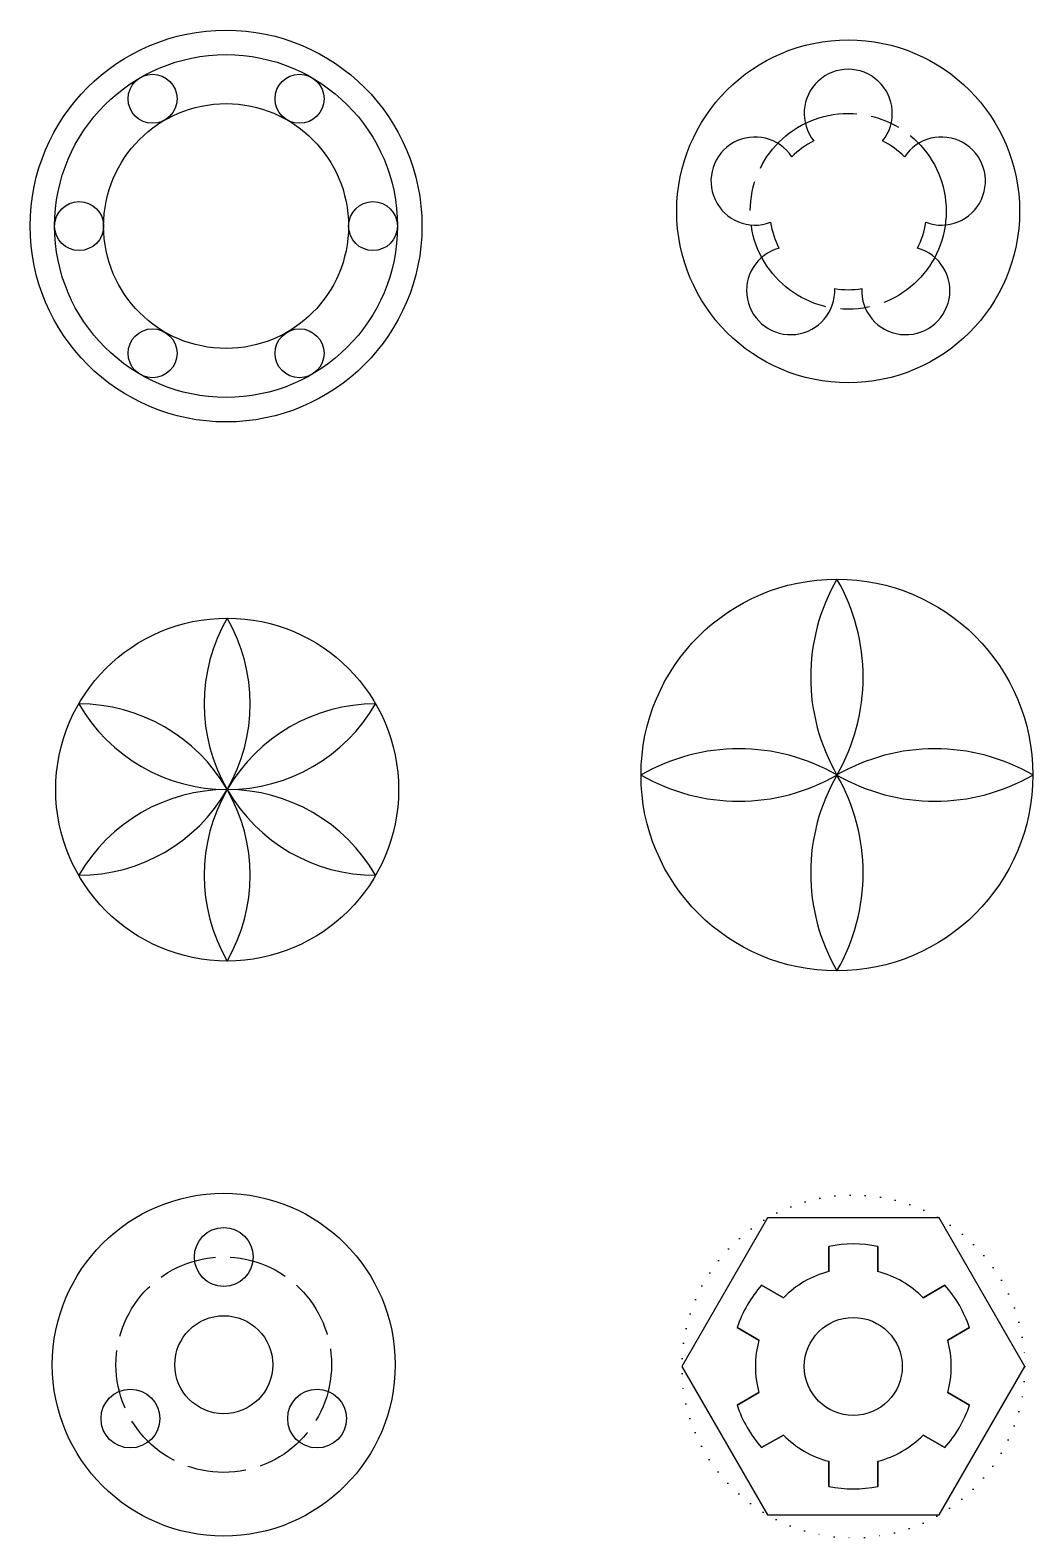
# Model space of a CAD drawing. Header units: millimetres. Extents: x 1084 to 1289, y 1397 to 1705.
import ezdxf

# ---------------------------------------------------------------- set-up
doc = ezdxf.new("R2010")
doc.units = ezdxf.units.MM
for name, pattern in [('ACAD_ISO02W100', [15, 12, -3]), ('ACAD_ISO07W100', [3, 0, -3]), ('ACAD_ISO08W100', [36, 24, -3, 6, -3])]:
    doc.linetypes.add(name, pattern=pattern)

msp = doc.modelspace()

# ---------------------------------------------------------------- linework, layer by layer
for p, q in [((1234.55, 1462.1), (1217.05, 1431.79)), ((1269.55, 1462.1), (1234.55, 1462.1)), ((1287.05, 1431.79), (1269.55, 1462.1)), ((1247.05, 1456.28), (1247.05, 1451.15)), ((1247.05, 1456.28), (1247.05, 1451.15)), ((1247.05, 1451.15), (1247.05, 1456.28)), ((1247.05, 1451.15), (1247.05, 1456.28)), ((1257.05, 1456.28), (1257.05, 1451.15)), ((1257.05, 1456.28), (1257.05, 1451.15)), ((1257.05, 1451.15), (1257.05, 1456.28)), ((1257.05, 1451.15), (1257.05, 1456.28)), ((1233.34, 1448.37), (1237.78, 1445.8)), ((1233.34, 1448.37), (1237.78, 1445.8)), ((1237.78, 1445.8), (1233.34, 1448.37)), ((1237.78, 1445.8), (1233.34, 1448.37)), ((1266.32, 1445.8), (1270.76, 1448.37)), ((1266.32, 1445.8), (1270.76, 1448.37)), ((1270.76, 1448.37), (1266.32, 1445.8)), ((1270.76, 1448.37), (1266.32, 1445.8)), ((1228.34, 1439.71), (1232.78, 1437.14)), ((1228.34, 1439.71), (1232.78, 1437.14)), ((1232.78, 1437.14), (1228.34, 1439.71)), ((1232.78, 1437.14), (1228.34, 1439.71)), ((1271.32, 1437.14), (1275.76, 1439.71)), ((1271.32, 1437.14), (1275.76, 1439.71)), ((1275.76, 1439.71), (1271.32, 1437.14)), ((1275.76, 1439.71), (1271.32, 1437.14)), ((1217.05, 1431.79), (1234.55, 1401.48)), ((1269.55, 1401.48), (1287.05, 1431.79)), ((1228.34, 1423.87), (1232.78, 1426.44)), ((1228.34, 1423.87), (1232.78, 1426.44)), ((1232.78, 1426.44), (1228.34, 1423.87)), ((1232.78, 1426.44), (1228.34, 1423.87)), ((1271.32, 1426.44), (1275.76, 1423.87)), ((1271.32, 1426.44), (1275.76, 1423.87)), ((1275.76, 1423.87), (1271.32, 1426.44)), ((1275.76, 1423.87), (1271.32, 1426.44)), ((1233.34, 1415.21), (1237.78, 1417.78)), ((1233.34, 1415.21), (1237.78, 1417.78)), ((1237.78, 1417.78), (1233.34, 1415.21)), ((1237.78, 1417.78), (1233.34, 1415.21)), ((1266.32, 1417.78), (1270.76, 1415.21)), ((1266.32, 1417.78), (1270.76, 1415.21)), ((1270.76, 1415.21), (1266.32, 1417.78)), ((1270.76, 1415.21), (1266.32, 1417.78)), ((1247.05, 1412.42), (1247.05, 1407.29)), ((1247.05, 1412.42), (1247.05, 1407.29)), ((1247.05, 1407.29), (1247.05, 1412.42)), ((1247.05, 1407.29), (1247.05, 1412.42)), ((1257.05, 1412.42), (1257.05, 1407.29)), ((1257.05, 1412.42), (1257.05, 1407.29)), ((1257.05, 1407.29), (1257.05, 1412.42)), ((1257.05, 1407.29), (1257.05, 1412.42)), ((1234.55, 1401.48), (1269.55, 1401.48))]:
    msp.add_line(p, q)
for centre, radius in [((1123.99, 1664.64), 40), ((1251.01, 1667.64), 35), ((1123.99, 1664.64), 35), ((1108.99, 1690.62), 5), ((1138.99, 1690.62), 5), ((1123.99, 1664.64), 25), ((1093.99, 1664.64), 5), ((1153.99, 1664.64), 5), ((1108.99, 1638.65), 5), ((1138.99, 1638.65), 5), ((1248.71, 1552.55), 40), ((1124.22, 1549.57), 35), ((1123.52, 1432.14), 35), ((1123.52, 1454.14), 6), ((1123.52, 1432.14), 10), ((1252.05, 1431.79), 10), ((1104.46, 1421.14), 6), ((1142.57, 1421.14), 6)]:
    msp.add_circle(centre, radius)
at = {"linetype": 'ACAD_ISO08W100'}
msp.add_circle((1251.01, 1667.64), 20, dxfattribs=at)
at = {"linetype": 'ACAD_ISO07W100'}
msp.add_circle((1252.05, 1431.79), 35, dxfattribs=at)
at = {"linetype": 'ACAD_ISO02W100'}
msp.add_circle((1123.52, 1432.14), 22, dxfattribs=at)
for centre, radius, start, end in [((1251.01, 1687.64), 9, 321.3178, 218.6822), ((1231.99, 1673.82), 9, 33.3178, 290.6822), ((1251.01, 1667.64), 16, 116.0466, 135.9534), ((1251.01, 1667.64), 16, 44.0466, 63.9534), ((1270.03, 1673.82), 9, 249.3178, 146.6822), ((1251.01, 1667.64), 16, 188.0466, 207.9534), ((1251.01, 1667.64), 16, 332.0466, 351.9534), ((1239.26, 1651.46), 9, 105.3178, 2.6822), ((1262.77, 1651.46), 9, 177.3178, 74.6822), ((1251.01, 1667.64), 16, 260.0466, 279.9534), ((1283.35, 1572.55), 40, 150, 210), ((1214.07, 1572.55), 40, 330, 30), ((1154.53, 1567.07), 35, 150, 210), ((1093.91, 1567.07), 35, 330, 30), ((1124.22, 1584.57), 35, 210, 270), ((1093.91, 1532.07), 35, 30, 90), ((1154.53, 1532.07), 35, 90, 150), ((1124.22, 1584.57), 35, 270, 330), ((1228.71, 1517.91), 40, 60, 120), ((1268.71, 1517.91), 40, 60, 120), ((1228.71, 1587.19), 40, 240, 300), ((1283.35, 1532.55), 40, 150, 210), ((1214.07, 1532.55), 40, 330, 30), ((1268.71, 1587.19), 40, 240, 300), ((1093.91, 1567.07), 35, 270, 330), ((1124.22, 1514.57), 35, 90, 150), ((1154.53, 1532.07), 35, 150, 210), ((1093.91, 1532.07), 35, 330, 30), ((1124.22, 1514.57), 35, 30, 90), ((1154.53, 1567.07), 35, 210, 270), ((1252.05, 1431.79), 25, 78.463, 101.537), ((1252.05, 1431.79), 20, 104.4775, 135.5225), ((1252.05, 1431.79), 20, 44.4775, 75.5225), ((1252.05, 1431.79), 25, 138.463, 161.537), ((1252.05, 1431.79), 25, 18.463, 41.537), ((1252.05, 1431.79), 20, 164.4775, 195.5225), ((1252.05, 1431.79), 20, 344.4775, 15.5225), ((1252.05, 1431.79), 25, 198.463, 221.537), ((1252.05, 1431.79), 25, 318.463, 341.537), ((1252.05, 1431.79), 20, 224.4775, 255.5225), ((1252.05, 1431.79), 20, 284.4775, 315.5225), ((1252.05, 1431.79), 25, 258.463, 281.537)]:
    msp.add_arc(centre, radius, start, end)

doc.saveas('drawing.dxf')
